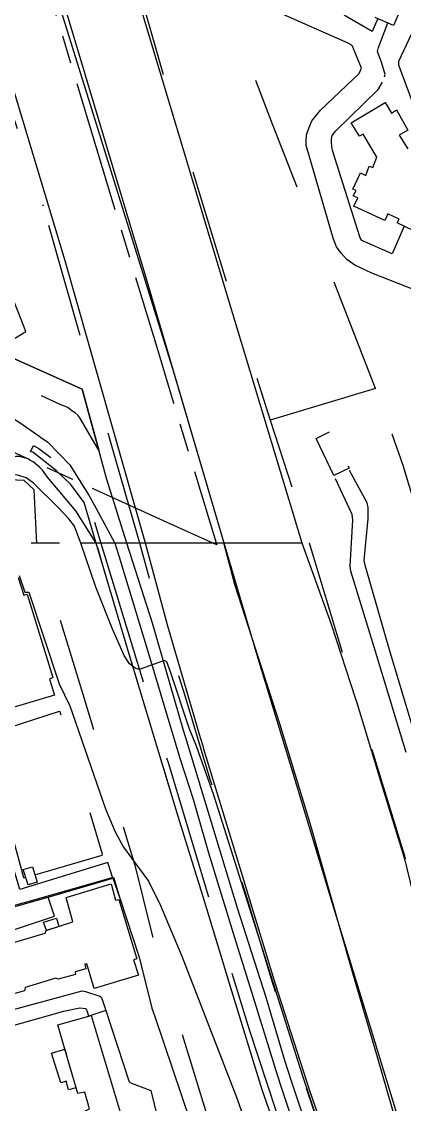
# Model space of a CAD drawing. Header units: millimetres. Extents: x 198785 to 203305, y 542885 to 545889.
# Drawn here: x 201698.2 to 201794.4, y 544363.3 to 544635.4 of the extents above; entities that cross this region are included whole.
import ezdxf

# ---------------------------------------------------------------- set-up
doc = ezdxf.new("R2010")
doc.units = ezdxf.units.MM
for name, pattern in [('FENCE_25K', [54.3, 28.7, -9.2, -16.4]), ('HIDDEN_BULD_25K', [28.8, 18.4, -10.4]), ('HIDDEN_EMD_25K', [50.97, 33.12, -5.36, 7.13, -5.36]), ('HIDDEN_IN_25K', [56.5, 36.5, -20])]:
    doc.linetypes.add(name, pattern=pattern)
for name, color, linetype in [('A0013111', 253, 'Continuous'), ('A0013114', 253, 'Continuous'), ('A0013118', 253, 'Continuous'), ('A0023211', 253, 'Continuous'), ('A0023214', 253, 'Continuous'), ('A0033324', 253, 'Continuous'), ('B0014111', 253, 'Continuous'), ('B0014115', 253, 'Continuous'), ('B0014116', 253, 'Continuous'), ('B0024120', 253, 'Continuous'), ('C0523121', 253, 'Continuous'), ('F0017111', 253, 'Continuous'), ('F0047224', 253, 'Continuous'), ('G0018117', 253, 'Continuous')]:
    doc.layers.add(name, color=color, linetype=linetype)

msp = doc.modelspace()

# ---------------------------------------------------------------- linework, layer by layer
at = {"layer": 'A0013111'}
for points in [[(201729.32, 544504.35), (201709.13, 544575.29), (201693.28, 544627.88), (201684.37, 544649.31), (201666.82, 544682.06), (201654.39, 544704.28), (201636.4, 544728.62), (201621.21, 544749.8), (201603.03, 544770.8), (201582.94, 544793.04), (201564.31, 544811.63), (201563.44, 544812.15), (201549.95, 544814.63), (201497.63, 544855.08)], [(201719.8, 544817.94), (201712.48, 544812.83), (201710.37, 544814.56), (201708.49, 544812.67), (201700.81, 544801.56), (201699.05, 544790.35), (201698.54, 544781.88), (201701.09, 544762.73), (201712.88, 544703.36), (201718.6, 544677.3), (201724.19, 544651.84), (201750.04, 544565.66), (201768.63, 544504.36)], [(201729.32, 544504.35), (201729.32, 544504.35)], [(201830.67, 544181.52), (201820.58, 544215.73), (201809.68, 544250.89), (201800.94, 544279.9), (201800.22, 544282.18), (201799.26, 544285.24), (201788.36, 544316.16), (201779.39, 544341.25), (201770.57, 544366.63), (201761.97, 544393.48), (201752.86, 544423.42), (201743.97, 544452.55), (201743.84, 544453), (201743.14, 544455.39), (201734.89, 544483.44), (201729.32, 544504.35)], [(201768.63, 544504.36), (201768.63, 544504.36)], [(201768.63, 544504.36), (201775.99, 544483.94), (201782.11, 544465.18), (201782.24, 544464.74), (201785.03, 544455.61), (201788.66, 544443.74), (201794.43, 544424.94), (201799.99, 544401.82), (201804.28, 544384.74), (201808.99, 544366.33), (201813.74, 544346.81), (201815.79, 544337.83), (201821.26, 544318.75), (201829.34, 544293.14), (201830.01, 544290.85), (201837.6, 544264.76), (201842.72, 544248.63), (201849.92, 544224.49), (201858.6, 544196.27)]]:
    msp.add_lwpolyline(points, dxfattribs=at)
at = {"layer": 'A0013114'}
for points in [[(201724.58, 544504.35), (201719.6, 544520.3), (201713.4, 544543.01), (201690.69, 544553.16), (201687.89, 544554.24), (201686.33, 544554.86), (201678.59, 544557.69), (201646.39, 544573.08), (201627.41, 544582.16), (201626.67, 544582.65), (201616.54, 544589.39), (201590.87, 544600.95), (201573.78, 544608.65), (201573.29, 544608.86), (201502.82, 544638.46)], [(201716.91, 544504.35), (201711.82, 544512.46), (201704.7, 544520.94), (201703.39, 544522.69), (201702.68, 544523.39), (201701.04, 544524.73), (201700.47, 544525.04), (201699.84, 544525.47), (201697.59, 544526.1), (201696.74, 544526.12), (201685.47, 544523.8), (201673.05, 544504.35)], [(201716.92, 544504.35), (201716.91, 544504.35)], [(201798.46, 544249.11), (201791.27, 544272.55), (201784.25, 544294.04), (201773.93, 544323.88), (201765.49, 544347.39), (201758.6, 544366.92), (201750.97, 544391.67), (201744.13, 544414.29), (201737.5, 544435.59), (201731.03, 544456.99), (201724.69, 544478.11), (201718.84, 544497.9), (201716.92, 544504.35)], [(201724.58, 544504.35), (201724.58, 544504.35)], [(201819.32, 544207.7), (201817.55, 544213.17), (201814.43, 544222.88), (201813.13, 544227.09), (201810.07, 544237), (201806.1, 544250.64), (201801.05, 544266.19), (201796.97, 544280.5), (201793.41, 544291.27), (201789.17, 544303.94), (201783.03, 544321.27), (201778.46, 544333.61), (201774.91, 544343.84), (201771.47, 544353.39), (201768.19, 544362.55), (201766.02, 544369.1), (201764.34, 544374.29), (201759.63, 544390.1), (201752.45, 544412.57), (201739.41, 544455.37), (201738.84, 544457.24), (201731.02, 544484.2), (201724.58, 544504.35)]]:
    msp.add_lwpolyline(points, dxfattribs=at)
at = {"layer": 'A0013118'}
for points in [[(201807.23, 544655.99), (201792.91, 544625.38), (201792.88, 544624.55), (201798.16, 544610.32), (201798.45, 544609.89), (201798.68, 544609.79), (201800.83, 544614.2), (201797.28, 544625.69), (201809.34, 544655.05), (201807.23, 544655.99)], [(201691.48, 544552.81), (201699.25, 544557.51), (201697.28, 544562.49), (201689.94, 544580.9), (201682.96, 544600.5), (201678.83, 544612.44), (201671.71, 544629.58), (201664.65, 544648.27)], [(201787.74, 544636.16), (201786.27, 544632.88), (201779.45, 544636.87), (201778.95, 544637.35), (201778.82, 544638.11), (201778.93, 544638.96), (201780.06, 544641.25)], [(201808.36, 544563.48), (201786.2, 544572.21), (201781.89, 544574.2), (201779.94, 544575.62), (201778.46, 544577.19), (201777.33, 544578.77), (201776.48, 544580.99), (201770.37, 544602.04), (201769.71, 544604.27), (201769.67, 544605.17), (201769.78, 544606.92), (201770.09, 544607.98), (201771.09, 544610.44), (201773.29, 544613.18), (201783.02, 544622.37), (201783.62, 544623.73), (201781.3, 544629.24), (201781.02, 544629.55), (201780.25, 544630.02), (201762.38, 544637.86)], [(201789.39, 544621.54), (201789.55, 544622.11), (201788.72, 544624.99), (201787.63, 544627.91), (201787.86, 544628.88), (201790.24, 544635.07)], [(201794.33, 544583.96), (201791.26, 544577.03), (201783.65, 544580.4), (201783.23, 544581.07), (201776.32, 544603.02), (201776.14, 544604.05), (201776.05, 544605.07), (201776.09, 544605.86), (201776.24, 544606.79), (201777.15, 544607.99), (201787.79, 544618.36), (201788.89, 544620.15)], [(201784.69, 544504.36), (201785.28, 544510.46), (201785.24, 544513.27), (201784.99, 544514.45), (201780.57, 544522.57)], [(201781.11, 544504.36), (201781.44, 544510.1), (201781.21, 544511.55), (201777.05, 544520.5)], [(201794.83, 544451.72), (201786.79, 544478.16), (201780.9, 544497.26), (201780.78, 544498.51), (201781.11, 544504.36)], [(201781.11, 544504.36), (201781.11, 544504.36)], [(201798.65, 544450.66), (201790.82, 544476.95), (201784.6, 544498.48), (201784.26, 544499.95), (201784.69, 544504.36)], [(201784.69, 544504.36), (201784.69, 544504.36)], [(201671.09, 544395.82), (201671.82, 544397.13), (201674.97, 544399.13), (201690.22, 544405.19), (201706.39, 544410.56), (201704.83, 544415.37)], [(201677.97, 544359.57), (201672.23, 544377.91), (201675.91, 544382.65), (201677.53, 544382.11), (201679.4, 544382.61), (201713.39, 544391.75), (201714.22, 544391.63), (201717.85, 544390.48), (201718.21, 544390.13), (201719.3, 544386.82), (201715.07, 544385.43), (201714.67, 544386.8), (201714.47, 544387.09), (201714.21, 544387.26), (201712.8, 544387.43), (201708.7, 544386.59), (201681.27, 544378.91), (201680.98, 544378.68), (201680.78, 544378.39), (201680.4, 544378.02), (201680.08, 544377.64), (201679.77, 544376.69), (201684.59, 544358.92)], [(201719.3, 544386.82), (201725.21, 544368.88), (201725.79, 544368.58), (201730.61, 544366.71), (201733.04, 544356.79), (201732.14, 544355.31), (201730.71, 544352.79), (201730.59, 544351.92), (201730.62, 544351.27), (201732.49, 544344.55), (201733.51, 544339.53), (201733.53, 544338.87), (201732.29, 544337.97)]]:
    msp.add_lwpolyline(points, dxfattribs=at)
at = {"layer": 'A0023211'}
for points in [[(201700.29, 544664.94), (201705.11, 544650.63), (201707.92, 544642.29), (201708.73, 544639.86), (201729.59, 544570.47), (201748.97, 544504.36)], [(201844.64, 544188.9), (201835.25, 544220.11), (201823.64, 544257.82), (201815.14, 544286.52), (201814.3, 544289.19), (201804.81, 544317.45), (201796.57, 544344.03), (201787.42, 544375.69), (201780.98, 544397.65), (201770.76, 544433.58), (201763.04, 544458.87), (201751.76, 544493.9), (201748.98, 544504.36), (201748.97, 544504.36)]]:
    msp.add_lwpolyline(points, dxfattribs=at)
at = {"layer": 'A0023214'}
for points in [[(201688.86, 544540.05), (201697.56, 544534.74), (201702.45, 544531.3), (201702.89, 544530.99), (201704.77, 544529.67), (201710.24, 544524.03), (201713.45, 544518.93), (201715.06, 544516.38), (201716.78, 544513.22), (201721.62, 544504.35), (201721.62, 544504.35)], [(201721.62, 544504.35), (201722.61, 544501.09), (201723.94, 544496.71), (201729.79, 544477.45), (201736.15, 544456.14), (201738.03, 544450.03), (201741.25, 544439.95), (201745.16, 544426.47), (201751.97, 544404.14), (201755.55, 544392.9), (201762.47, 544370.4), (201763.31, 544367.8), (201764.39, 544364.53), (201768.37, 544352.76), (201770.09, 544347.98), (201775.65, 544332.22), (201780.22, 544319.8), (201787.18, 544300.12), (201789.3, 544293.78), (201796.33, 544271.93)]]:
    msp.add_lwpolyline(points, dxfattribs=at)
at = {"layer": 'A0033324', "linetype": 'HIDDEN_IN_25K', "flags": 128}
for points in [[(201713.4, 544543.01), (201717.58, 544527.71), (201716.3, 544529.77), (201714.81, 544532.37), (201712.95, 544535.59), (201712.4, 544536.39), (201711.65, 544537.06), (201710.79, 544537.59), (201709.77, 544538.39), (201707.89, 544539.15), (201619.45, 544580.06), (201608.91, 544588.28), (201589.35, 544597.45), (201588.65, 544598.17), (201588.32, 544598.97), (201588.03, 544599.93), (201588.61, 544601.96), (201590.87, 544600.95), (201616.54, 544589.39), (201626.67, 544582.65), (201627.41, 544582.16), (201646.39, 544573.08), (201678.59, 544557.69), (201686.33, 544554.86), (201687.89, 544554.24), (201690.69, 544553.16), (201713.4, 544543.01)], [(201668.05, 544504.35), (201671.51, 544510.16), (201684.25, 544526.88), (201690.01, 544530.58), (201690.59, 544530.84), (201691.3, 544531.42), (201693.21, 544531.82), (201695.1, 544531.83), (201697, 544531.38), (201701.16, 544528.87), (201700.38, 544527.26), (201697.59, 544526.1), (201696.74, 544526.12), (201685.47, 544523.8), (201673.05, 544504.35)], [(201716.91, 544504.35), (201716.91, 544504.35), (201713.87, 544514.57), (201710.53, 544519.03), (201706.96, 544522.51), (201700.94, 544527.18), (201700.38, 544527.26), (201701.16, 544528.87), (201702.48, 544528.08), (201706.1, 544525.4), (201708.98, 544522.62), (201714.11, 544516.24), (201714.37, 544515.81), (201715.69, 544512.19), (201718.08, 544504.35)], [(201718.08, 544504.35), (201718.08, 544504.35), (201723.83, 544485.41), (201734.97, 544449.15), (201745.18, 544415.28), (201755.35, 544382.08), (201763.46, 544357.37), (201778.52, 544315.22), (201789.07, 544285.09), (201798.05, 544255.82), (201804.3, 544232.57), (201805.04, 544227.75), (201804.59, 544224.95), (201804.49, 544224.51), (201803.98, 544223.4), (201803.13, 544222.32), (201801.89, 544221.01), (201800.26, 544219.93), (201797.43, 544219.95), (201800.44, 544222.44), (201802.59, 544227.87), (201803.42, 544228.14), (201803.15, 544231.7), (201798.46, 544249.11), (201791.27, 544272.55), (201784.25, 544294.04), (201773.93, 544323.88), (201765.49, 544347.39), (201758.6, 544366.92), (201750.97, 544391.67), (201744.13, 544414.29), (201737.5, 544435.59), (201731.03, 544456.99), (201724.69, 544478.11), (201718.84, 544497.9), (201716.92, 544504.35)]]:
    msp.add_lwpolyline(points, dxfattribs=at)
at = {"layer": 'B0014111'}
msp.add_lwpolyline([(201720.62, 544338.42), (201715.54, 544355.26), (201713.69, 544361.4), (201715.26, 544362.11), (201714.05, 544366.34), (201712.32, 544365.97), (201711.9, 544367.38), (201709.04, 544377.1), (201707.25, 544383.22), (201715.64, 544385.59), (201722.92, 544361.32), (201724.01, 544357.71), (201728.95, 544341.25), (201720.62, 544338.42)], dxfattribs=at)
at = {"layer": 'B0014115'}
for points in [[(201792.81, 544637.08), (201791.61, 544634.47), (201787.04, 544636.48)], [(201796.73, 544582.83), (201792.52, 544584.82), (201793.02, 544585.72), (201790.2, 544587.1), (201789.43, 544585.45), (201781.69, 544589.04), (201782.7, 544591.12), (201781.47, 544591.65), (201782.29, 544592.96), (201781.45, 544593.3), (201783.37, 544597.39), (201784.72, 544596.72), (201785.56, 544599.04), (201786.42, 544598.74), (201787.48, 544601.32), (201783.99, 544607.14), (201783.13, 544606.61), (201781.03, 544609.93), (201789.56, 544615.05)], [(201789.56, 544615.05), (201791.11, 544612.39), (201792.37, 544613.27), (201795.27, 544608.14), (201793.07, 544606.86), (201795.28, 544603.45)], [(201697.32, 544495.7), (201698.72, 544491.28), (201699.56, 544491.47), (201705.99, 544470.53), (201705.17, 544470.13), (201706.42, 544466.12), (201695.46, 544462.85)], [(201720.69, 544418.64), (201721.76, 544414.54), (201722.63, 544414.71), (201727.09, 544399.87), (201726.31, 544399.6), (201727.55, 544395.72), (201716.43, 544392.37), (201714.53, 544398.59), (201714.07, 544398.47), (201714.31, 544397.3), (201711.66, 544396.56), (201711.68, 544395.91), (201707.34, 544394.69), (201706.77, 544394.93), (201699.05, 544392.61), (201698.85, 544391.82), (201694.1, 544390.46)], [(201695.06, 544403.63), (201704.04, 544406.25), (201704.32, 544406.92), (201711.02, 544409.09), (201709.36, 544415.27), (201720.69, 544418.64)]]:
    msp.add_lwpolyline(points, dxfattribs=at)
at = {"layer": 'B0014116', "linetype": 'HIDDEN_BULD_25K', "flags": 128}
for points in [[(201780.51, 544523.13), (201776.6, 544521.34), (201772.17, 544530.61), (201776.19, 544532.62), (201780.51, 544523.13)], [(201702.09, 544419.06), (201699.77, 544418.46), (201698.56, 544422.26), (201700.9, 544422.98), (201702.09, 544419.06)], [(201707.52, 544407.98), (201704.42, 544406.97), (201703.65, 544409.03), (201706.94, 544410.07), (201707.52, 544407.98)], [(201711.9, 544367.38), (201709.97, 544366.86), (201709.36, 544369.05), (201708, 544368.69), (201705.71, 544376.12), (201709.04, 544377.1), (201711.9, 544367.38)]]:
    msp.add_lwpolyline(points, dxfattribs=at)
at = {"layer": 'B0024120', "linetype": 'FENCE_25K', "flags": 128}
for points in [[(201727.89, 544504.35), (201721.77, 544525.48), (201703.55, 544589.24), (201703.55, 544589.24), (201694.63, 544615.93), (201682.26, 544649.34), (201682.26, 544649.34), (201667.4, 544678.12), (201654.16, 544702.45), (201633.14, 544729.55), (201616.72, 544751.39), (201602.07, 544770.17), (201593.17, 544780.13), (201578.55, 544796.48), (201578.46, 544796.57), (201562.81, 544811.99), (201561.07, 544812.25), (201557.01, 544812.88), (201551.45, 544813.74), (201549.88, 544814.35), (201506.11, 544848.1), (201497.64, 544854.13)], [(201705.67, 544808.52), (201704.73, 544807.18), (201701.77, 544801.97), (201700.73, 544798.74), (201699.84, 544794.43), (201699.3, 544788.93), (201699.16, 544781.74), (201699.89, 544774.56), (201701.81, 544763.69), (201702.02, 544762.44), (201705.63, 544741.24), (201714.53, 544699.04), (201725.6, 544650.89), (201734.45, 544619.53), (201753.94, 544556), (201760.66, 544535.22), (201768.01, 544512.53), (201770.4, 544504.36)], [(201787.12, 544543.2), (201761.24, 544609.66), (201746.98, 544646.95), (201745.41, 544676.45)], [(201799.97, 544504.36), (201794.03, 544523.85), (201787.2, 544543.22), (201959.94, 544608.7), (201963.94, 544597.52), (201963.49, 544596.1)], [(201787.2, 544543.22), (201787.12, 544543.2), (201760.66, 544535.22)], [(201701.99, 544504.35), (201701.99, 544504.35), (201701.34, 544517.72), (201698.81, 544520.07), (201693.27, 544520.33), (201684.64, 544516.28), (201679.01, 544512.35), (201676.77, 544509.23), (201673.66, 544504.35)], [(201731.56, 544236.55), (201740.5, 544234.82), (201743.5, 544234.56), (201746.67, 544234.27), (201748.83, 544234.13), (201750.96, 544234.06), (201752.62, 544234.06), (201754.02, 544234.13), (201757.27, 544234.49), (201761.41, 544236.04), (201769.85, 544239.47), (201778.32, 544243.83), (201778.5, 544244.91), (201769.15, 544279.1), (201745.38, 544358.64), (201731.35, 544404.55), (201729.65, 544411.48), (201728.06, 544418), (201726.73, 544423.3), (201713.64, 544466.24), (201701.99, 544504.35)], [(202217.14, 542885.31), (202215.89, 542889.79), (202211.79, 542903.46), (202211.06, 542906.37), (202208.69, 542915.86), (202206.09, 542924.17), (202204, 542931.32), (202200.96, 542941.36), (202197.88, 542953.14), (202193.96, 542966.12), (202191.06, 542975.57), (202188.37, 542984.85), (202185.11, 542995.75), (202181.06, 543009.4), (202176.75, 543022.91), (202171.14, 543042), (202166.33, 543058.33), (202165.34, 543061.94), (202162.84, 543070.79), (202161.86, 543070.58), (202156.04, 543089.93), (202154.54, 543094.78), (202147.84, 543116.61), (202141.5, 543137.49), (202139.18, 543145.49), (202131.01, 543174.33), (202125.1, 543198.61), (202118.28, 543224.61), (202113.3, 543242.82), (202109.84, 543255.14), (202104.1, 543273.9), (202097.23, 543295.85), (202092.33, 543312.28), (202086.5, 543331.8), (202083.07, 543342.6), (202077.88, 543360.15), (202072.93, 543376.53), (202067.22, 543395.55), (202062.6, 543411.48), (202056.3, 543431.95), (202047.57, 543460.91), (202041.81, 543481.23), (202036.93, 543497.61), (202032.09, 543513.2), (202027.19, 543529.07), (202019.09, 543553.55), (202015.84, 543564.8), (202011.05, 543580.92), (202006.28, 543596.63), (202002.39, 543609.36), (201998.74, 543621.31), (201994.31, 543636.29), (201988.76, 543654.92), (201981.76, 543678.1), (201975.22, 543699.17), (201970.56, 543715.13), (201963.98, 543736.53), (201958.01, 543756.32), (201952.21, 543775.51), (201947.22, 543791.32), (201942.17, 543808.9), (201934.59, 543834.02), (201929.08, 543852.65), (201922.59, 543873.68), (201916.84, 543892.4), (201901.51, 543941.87), (201892.55, 543971.75), (201882.04, 544007.3), (201875.05, 544031.16), (201867.35, 544058.14), (201860.22, 544082.88), (201851.27, 544112.32), (201845.99, 544129.33), (201840.53, 544147.15), (201834.75, 544166.47), (201829.77, 544182.76), (201824.52, 544199.55), (201818.86, 544219.4), (201812.32, 544240.2), (201807.48, 544256.42), (201802.39, 544272.63), (201799.93, 544281.61), (201798.2, 544286.5), (201793.41, 544299.96), (201786.32, 544320.12), (201774.68, 544352.8), (201768.76, 544370.18), (201760.88, 544394.99), (201754.9, 544414.84), (201745.58, 544444.9), (201739.23, 544465.95), (201732.19, 544488.74), (201727.89, 544504.35), (201727.89, 544504.35)], [(201770.4, 544504.36), (201770.4, 544504.36), (201785.33, 544455.28), (201794.41, 544425.75), (201798.99, 544407.61), (201804.28, 544388.14), (201811.12, 544360.89), (201815.83, 544339.85), (201818.79, 544329.36), (201823.44, 544313.52), (201829.51, 544293.62), (201835.65, 544273.22), (201842.03, 544253.2), (201847.91, 544232.99), (201854.47, 544211.69), (201860.54, 544191.32), (201866.45, 544171.79), (201873.21, 544148.85), (201884.3, 544113.4), (201890.46, 544093.16), (201896.63, 544072.98), (201906.2, 544042.15), (201917.08, 544007.6), (201925.07, 543981.12), (201935.52, 543946.69), (201952.76, 543888.69), (202003.01, 543719.21), (202021.36, 543659.94), (202035.29, 543613.52), (202041.54, 543592.48), (202052.13, 543557.91), (202057.13, 543541.64), (202063.59, 543519.77), (202070.8, 543495.4), (202079.08, 543469.48), (202086.08, 543446.97), (202094.08, 543420.34), (202102.04, 543394.6), (202109.51, 543369.26), (202116.78, 543345.59), (202123.65, 543322.06), (202130.2, 543300.78), (202138.06, 543275.83), (202143.95, 543256.7), (202149.73, 543239.71), (202157.64, 543215.97), (202164.25, 543196.45), (202171.6, 543176.01), (202176.37, 543161.61), (202178.79, 543153.85), (202185.31, 543130.8), (202191.15, 543111.62), (202197.51, 543090.01), (202202.97, 543073.05), (202207.04, 543059.94), (202210.63, 543047.74), (202211.02, 543046.42), (202214.38, 543035.18), (202218.91, 543021.16), (202222.62, 543008.94), (202226.97, 542995.09), (202230.29, 542984.14), (202233.12, 542974.1), (202236.73, 542961.8), (202240.86, 542948.7), (202245.18, 542934.56), (202248.42, 542924.06), (202250.67, 542916.58), (202254.08, 542906.51), (202256.84, 542900.24), (202260.59, 542892.72), (202263.76, 542886.82), (202264.52, 542885.31)], [(201701.51, 544420.97), (201718.41, 544425.87), (201718.48, 544426.11), (201712.64, 544445.75), (201707.82, 544461.92), (201707.56, 544461.96), (201689.06, 544456.01), (201689.47, 544454)], [(201695.04, 544433.57), (201698.65, 544420.29), (201699, 544420.25), (201699.18, 544420.3)]]:
    msp.add_lwpolyline(points, dxfattribs=at)
at = {"layer": 'C0523121'}
for points in [[(201579.05, 545039.17), (201611.75, 544934.64), (201617.72, 544915.57), (201619.78, 544909.3), (201623.1, 544899.2), (201634.43, 544864.76), (201641.66, 544842.78), (201647.85, 544823.96), (201650.35, 544816.37), (201687.17, 544705.05), (201687.35, 544704.46), (201704.17, 544650.57), (201706.84, 544642.03), (201736.37, 544547.39), (201748.98, 544504.36)], [(201748.98, 544504.36), (201748.98, 544504.36), (201757.32, 544476.27), (201766.18, 544447.05), (201776.23, 544413.81), (201786.06, 544381.93), (201796.3, 544348.15), (201808.41, 544307.81), (201819.55, 544271.42), (201828.73, 544241.06), (201839.22, 544206.14)]]:
    msp.add_lwpolyline(points, dxfattribs=at)
at = {"layer": 'F0017111'}
for points, elevation in [([(201713.01, 544504.35), (201713.01, 544504.35), (201711.49, 544508.58), (201710.04, 544510.4), (201707.34, 544513.31), (201701.14, 544519.4), (201699.29, 544520.7), (201697.17, 544521.44), (201694.58, 544521.62), (201690.6, 544521.07), (201686.54, 544519.31), (201686.52, 544519.3), (201683.78, 544516.92), (201679.54, 544512.83), (201677.64, 544510.58), (201676.71, 544509.17), (201676.67, 544508.95), (201676.67, 544507.91), (201676.65, 544507.75), (201676.62, 544507.67), (201673.82, 544504.35)], 20), ([(201713.03, 544504.3), (201713.01, 544504.35)], 20), ([(201825.33, 544196.02), (201819.53, 544215.93), (201805.16, 544262.62), (201795.19, 544293.82), (201778.44, 544341.59), (201768.81, 544370.31), (201746.47, 544440.96), (201742.16, 544453.26), (201740.24, 544457.85), (201735.64, 544471.75), (201734.65, 544474.48), (201734.05, 544474.81), (201727.7, 544472.56), (201726.74, 544472.87), (201725.29, 544473.99), (201723.91, 544476.06), (201721.06, 544482.5), (201716.85, 544493.25), (201713.03, 544504.3)], 20), ([(201697.55, 544496.21), (201698.96, 544492), (201699.94, 544492.03), (201707.64, 544468.99), (201710.28, 544463.42), (201719.28, 544437.55), (201721.66, 544431.77), (201723.81, 544427.87), (201730.02, 544419.35), (201733.05, 544413.26), (201738.43, 544400.54), (201752.16, 544365.09), (201766.01, 544325.65)], 30), ([(201685.44, 544410.27), (201701.6, 544414.77), (201721.26, 544420.34), (201722.88, 544415.06), (201727.68, 544400.28), (201730.91, 544387.45), (201731.67, 544385.32), (201767.11, 544280.35)], 40)]:
    msp.add_lwpolyline(points, dxfattribs=dict(at, elevation=elevation))
at = {"layer": 'F0047224'}
for points in [[(201721.08, 544420.07), (201719.82, 544424.07), (201697.68, 544417.22), (201688.89, 544446.92), (201682.55, 544445.03), (201685.86, 544433.91), (201684.38, 544433.42), (201687.35, 544424.07)], [(201704.83, 544415.37), (201721.08, 544420.07)], [(201721.08, 544420.07), (201722.88, 544415.06)], [(201694.15, 544412.28), (201704.83, 544415.37)]]:
    msp.add_lwpolyline(points, dxfattribs=at)
at = {"layer": 'G0018117', "linetype": 'HIDDEN_EMD_25K', "flags": 128}
for points in [[(203295.37, 545429.86), (203269.69, 545420.12), (203230.61, 545405.32), (203182.54, 545387.09), (203089.03, 545351.65), (203069.69, 545344.32), (202995.52, 545316.21), (202869.69, 545268.53), (202834.81, 545255.31), (202669.69, 545192.72), (202469.7, 545116.93), (202439.02, 545105.3), (202269.7, 545041.13), (202238.24, 545029.21), (202235.52, 545028.18), (202230.05, 545026.1), (202229.07, 545025.73), (202227.66, 545025.19), (202226.78, 545024.86), (202226.61, 545024.79), (202226.51, 545024.75), (202226.44, 545024.73), (202225.86, 545024.51), (202220.36, 545022.42), (202213.45, 545019.8), (202213.23, 545019.71), (202213.17, 545019.69), (202210.5, 545018.67), (202188.3, 545010.24), (202164.93, 545001.37), (202141.56, 544992.5), (202015.82, 544944.77), (201866.24, 544887.98), (201809.42, 544866.42), (201797.68, 544862.17), (201785.81, 544858.29), (201773.83, 544854.79), (201761.74, 544851.65), (201749.56, 544848.9), (201737.3, 544846.53), (201726.46, 544844.76), (201724.98, 544844.54), (201712.59, 544842.94), (201700.17, 544841.73), (201699.04, 544841.65), (201687.71, 544840.9), (201674.75, 544840.45), (201662.75, 544840.42), (201656.84, 544840.58), (201650.26, 544840.76), (201645.01, 544841.02), (201650.68, 544822.29), (201731.62, 544555.23), (201736.29, 544539.81), (201739.96, 544527.7), (201747.04, 544504.36), (201747.04, 544504.36)], [(201746.09, 544504.36), (201746.09, 544504.36), (201733.86, 544509.92), (201712.84, 544519.49), (201474.47, 544627.97), (201402.52, 544674.32), (201399.55, 544671.49), (201402.15, 544669.81), (201361.44, 544631.05), (201360.82, 544630.46), (201357.08, 544626.9), (201228.29, 544504.29), (201228.29, 544504.29)], [(201746.2, 544504.31), (201326.38, 544504.23), (201228.22, 544504.22)], [(201746.2, 544504.31), (201746.09, 544504.36)], [(201747.06, 544504.31), (201746.2, 544504.31)], [(201747.06, 544504.31), (201747.06, 544504.31), (201747.19, 544503.86), (201746.2, 544504.31), (201746.2, 544504.31)], [(201747.04, 544504.36), (201747.06, 544504.31)], [(201768.51, 544504.31), (201747.06, 544504.31)]]:
    msp.add_lwpolyline(points, dxfattribs=at)

doc.saveas('drawing.dxf')
